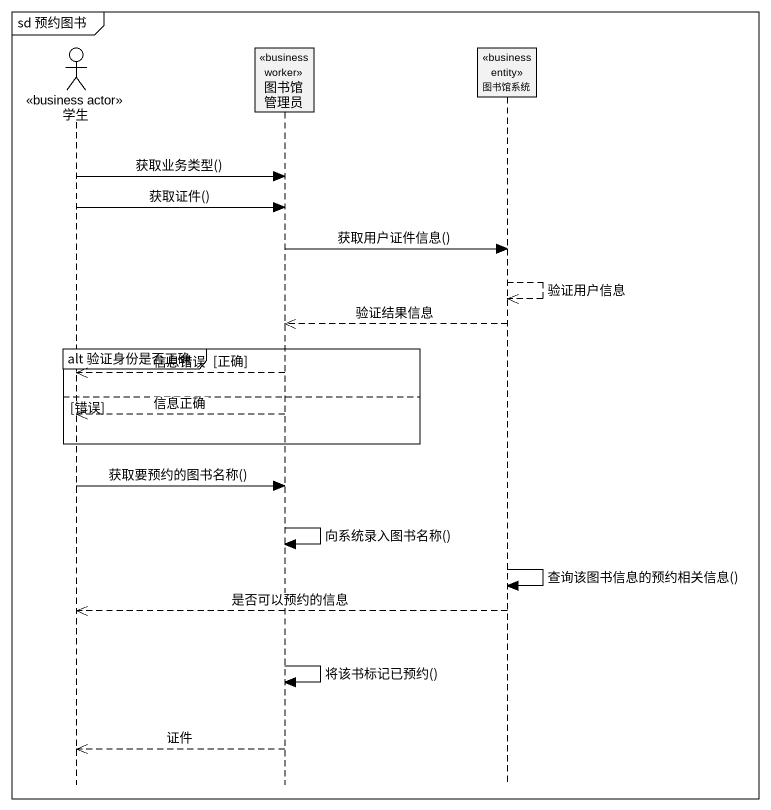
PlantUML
@startuml
mainframe sd 预约图书
hide footbox
actor 学生 <<business actor>>
participant 图书馆管理员 <<business worker>>
participant 图书馆系统 <<business entity>>

学生 -> 图书馆管理员 : 获取业务类型()
学生 -> 图书馆管理员 : 获取证件()
图书馆管理员 -> 图书馆系统 : 获取用户证件信息()
图书馆系统 -->> 图书馆系统 : 验证用户信息
图书馆系统 -->> 图书馆管理员 : 验证结果信息
group alt 验证身份是否正确 [正确]
  图书馆管理员 -->> 学生 : 信息错误
else 错误
  图书馆管理员 -->> 学生 : 信息正确
end
学生 -> 图书馆管理员 : 获取要预约的图书名称()
图书馆管理员 -> 图书馆管理员 : 向系统录入图书名称()
图书馆系统 -> 图书馆系统 : 查询该图书信息的预约相关信息()
图书馆系统 -->> 学生 : 是否可以预约的信息
图书馆管理员 -> 图书馆管理员 : 将该书标记已预约()
图书馆管理员 -->> 学生 : 证件
@enduml
